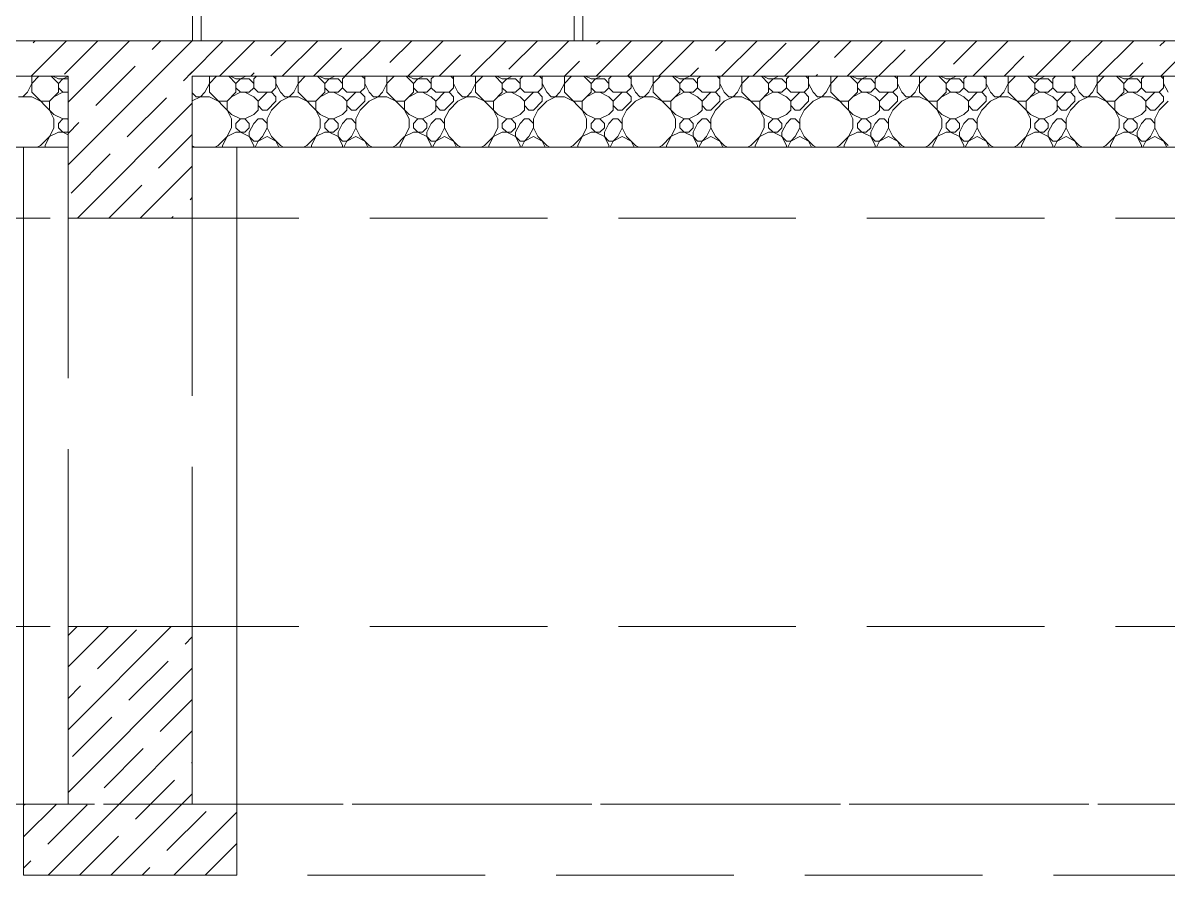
# Model space of a CAD drawing. Header units: millimetres. Extents: x 53645 to 137188, y 78097 to 135533.
# Drawn here: x 65419 to 68644, y 101230 to 103630 of the extents above; entities that cross this region are included whole.
import ezdxf

# ---------------------------------------------------------------- set-up
doc = ezdxf.new("R2010")
doc.units = ezdxf.units.MM
doc.linetypes.add('GOST2.303 4', pattern=[7, 5, -2, 0])
doc.layers.add('hatch', color=7, linetype='Continuous', lineweight=5)
doc.layers.add('Wall2', color=5, linetype='Continuous', lineweight=5)

msp = doc.modelspace()

# ---------------------------------------------------------------- linework, layer by layer
at = {"layer": 'hatch', "color": 251, "ltscale": 100}
for p, q in [((65896.7, 103679.9), (65896.7, 103579.9)), ((65921.7, 103679.9), (65921.7, 103579.9)), ((66971.7, 103679.9), (66971.7, 103579.9)), ((66996.7, 103679.9), (66996.7, 103579.9)), ((65896.7, 103579.9), (65921.7, 103579.9)), ((66971.7, 103579.9), (66996.7, 103579.9))]:
    msp.add_line(p, q, dxfattribs=at)
for points in [[(65546.5, 103579.9), (61496.5, 103579.9)], [(65442.5, 103479.9), (65542.5, 103579.9)], [(65448.2, 103574), (65454.1, 103579.9)], [(65546.5, 103407.1), (65719.3, 103579.9)], [(65546.5, 103230.3), (65896.1, 103579.9)], [(65546.5, 103495.5), (65630.9, 103579.9)], [(65896.5, 103579.9), (65546.5, 103579.9)], [(65783.2, 103555.4), (65807.7, 103579.9)], [(65888.2, 103572.1), (65896.1, 103579.9)], [(70046.5, 103579.9), (65888.2, 103579.9)], [(65888.2, 103483.7), (65982, 103577.5)], [(65972.8, 103479.9), (66072.8, 103579.9)], [(66118.1, 103536.9), (66161.2, 103579.9)], [(66149.6, 103479.9), (66249.6, 103579.9)], [(66238, 103479.9), (66317, 103559)], [(66326.4, 103479.9), (66426.4, 103579.9)], [(66453.1, 103518.3), (66514.8, 103579.9)], [(66503.2, 103479.9), (66603.2, 103579.9)], [(66680, 103479.9), (66780, 103579.9)], [(66788.1, 103499.7), (66868.3, 103579.9)], [(66856.7, 103479.9), (66956.7, 103579.9)], [(67033.5, 103479.9), (67133.5, 103579.9)], [(67034.7, 103569.6), (67045.1, 103579.9)], [(67123.1, 103481.2), (67221.9, 103579.9)], [(67210.3, 103479.9), (67310.3, 103579.9)], [(67369.7, 103551), (67398.7, 103579.9)], [(67387.1, 103479.9), (67487.1, 103579.9)], [(67475.4, 103479.9), (67568.6, 103573.1)], [(67563.8, 103479.9), (67663.8, 103579.9)], [(67704.7, 103532.4), (67752.2, 103579.9)], [(67740.6, 103479.9), (67840.6, 103579.9)], [(67917.4, 103479.9), (68017.4, 103579.9)], [(68039.7, 103513.9), (68105.8, 103579.9)], [(68094.2, 103479.9), (68194.2, 103579.9)], [(68270.9, 103479.9), (68370.9, 103579.9)], [(68374.7, 103495.3), (68459.3, 103579.9)], [(68447.7, 103479.9), (68547.7, 103579.9)], [(68621.3, 103565.1), (68636.1, 103579.9)], [(68624.5, 103479.9), (68724.5, 103579.9)], [(66591.6, 103479.9), (66652, 103540.4)], [(67829, 103479.9), (67903.6, 103554.5)], [(68182.6, 103479.9), (68238.6, 103536)], [(65536.6, 103485.6), (65546.5, 103495.5)], [(65624.9, 103397.2), (65735.4, 103507.7)], [(65871.5, 103467), (65896.5, 103491.9)], [(66945.1, 103479.9), (66987, 103521.8)], [(67298.7, 103479.9), (67322, 103503.3)], [(68536.1, 103479.9), (68573.6, 103517.4)], [(61496.5, 103479.9), (65546.5, 103479.9)], [(61496.5, 103479.9), (65546.5, 103479.9)], [(65432, 103434.6), (65444.5, 103459.6)], [(65444.5, 103434.6), (65444.5, 103479.9)], [(65444.5, 103459.6), (65464.8, 103479.9)], [(65519.5, 103459.6), (65499.2, 103479.9)], [(65519.5, 103472.1), (65503.8, 103479.9)], [(65519.5, 103472.1), (65546.5, 103472.1)], [(65519.5, 103459.6), (65532, 103472.1)], [(65519.5, 103434.6), (65519.5, 103459.6)], [(65532, 103472.1), (65546.5, 103479.4)], [(65546.5, 103479.9), (65546.5, 103279.9)], [(65896.5, 103279.9), (65896.5, 103479.9)], [(65896.5, 103479.9), (70046.5, 103479.9)], [(65896.5, 103479.9), (70046.4, 103479.9)], [(65932, 103434.6), (65944.5, 103459.6)], [(65944.5, 103434.6), (65944.5, 103479.9)], [(65944.5, 103459.6), (65964.8, 103479.9)], [(66019.5, 103459.6), (65999.2, 103479.9)], [(66019.5, 103472.1), (66003.8, 103479.9)], [(66019.5, 103472.1), (66057, 103472.1)], [(66019.5, 103459.6), (66032, 103472.1)], [(66019.5, 103434.6), (66019.5, 103459.6)], [(66032, 103472.1), (66047.6, 103479.9)], [(66069.5, 103459.6), (66057, 103472.1)], [(66061.2, 103479.9), (66070.4, 103489.1)], [(66069.5, 103472.1), (66077.3, 103479.9)], [(66069.5, 103447.1), (66069.5, 103472.1)], [(66132, 103472.1), (66124.2, 103479.9)], [(66132, 103447.1), (66132, 103479.9)], [(66144.5, 103434.6), (66132, 103459.6)], [(66182, 103434.6), (66194.5, 103459.6)], [(66194.5, 103434.6), (66194.5, 103479.9)], [(66194.5, 103459.6), (66214.8, 103479.9)], [(66269.5, 103459.6), (66249.2, 103479.9)], [(66269.5, 103472.1), (66253.8, 103479.9)], [(66269.5, 103472.1), (66307, 103472.1)], [(66269.5, 103459.6), (66282, 103472.1)], [(66269.5, 103434.6), (66269.5, 103459.6)], [(66282, 103472.1), (66297.6, 103479.9)], [(66319.5, 103459.6), (66307, 103472.1)], [(66319.5, 103472.1), (66327.3, 103479.9)], [(66319.5, 103447.1), (66319.5, 103472.1)], [(66382, 103472.1), (66374.2, 103479.9)], [(66382, 103447.1), (66382, 103479.9)], [(66394.5, 103434.6), (66382, 103459.6)], [(66432, 103434.6), (66444.5, 103459.6)], [(66444.5, 103434.6), (66444.5, 103479.9)], [(66444.5, 103459.6), (66464.8, 103479.9)], [(66519.5, 103459.6), (66499.2, 103479.9)], [(66519.5, 103472.1), (66503.8, 103479.9)], [(66519.5, 103472.1), (66557, 103472.1)], [(66519.5, 103459.6), (66532, 103472.1)], [(66519.5, 103434.6), (66519.5, 103459.6)], [(66532, 103472.1), (66547.6, 103479.9)], [(66569.5, 103459.6), (66557, 103472.1)], [(66569.5, 103472.1), (66577.3, 103479.9)], [(66569.5, 103447.1), (66569.5, 103472.1)], [(66632, 103472.1), (66624.2, 103479.9)], [(66632, 103447.1), (66632, 103479.9)], [(66644.5, 103434.6), (66632, 103459.6)], [(66682, 103434.6), (66694.5, 103459.6)], [(66694.5, 103434.6), (66694.5, 103479.9)], [(66694.5, 103459.6), (66714.8, 103479.9)], [(66769.5, 103459.6), (66749.2, 103479.9)], [(66769.5, 103472.1), (66753.8, 103479.9)], [(66769.5, 103472.1), (66807, 103472.1)], [(66769.5, 103459.6), (66782, 103472.1)], [(66769.5, 103434.6), (66769.5, 103459.6)], [(66782, 103472.1), (66797.6, 103479.9)], [(66819.5, 103459.6), (66807, 103472.1)], [(66819.5, 103472.1), (66827.3, 103479.9)], [(66819.5, 103447.1), (66819.5, 103472.1)], [(66882, 103472.1), (66874.2, 103479.9)], [(66882, 103447.1), (66882, 103479.9)], [(66894.5, 103434.6), (66882, 103459.6)], [(66932, 103434.6), (66944.5, 103459.6)], [(66944.5, 103434.6), (66944.5, 103479.9)], [(66944.5, 103459.6), (66964.8, 103479.9)], [(67019.5, 103459.6), (66999.2, 103479.9)], [(67019.5, 103472.1), (67003.8, 103479.9)], [(67019.5, 103472.1), (67057, 103472.1)], [(67019.5, 103459.6), (67032, 103472.1)], [(67019.5, 103434.6), (67019.5, 103459.6)], [(67032, 103472.1), (67047.6, 103479.9)], [(67069.5, 103459.6), (67057, 103472.1)], [(67069.5, 103472.1), (67077.3, 103479.9)], [(67069.5, 103447.1), (67069.5, 103472.1)], [(67132, 103472.1), (67124.2, 103479.9)], [(67132, 103447.1), (67132, 103479.9)], [(67144.5, 103434.6), (67132, 103459.6)], [(67182, 103434.6), (67194.5, 103459.6)], [(67194.5, 103434.6), (67194.5, 103479.9)], [(67194.5, 103459.6), (67214.8, 103479.9)], [(67269.5, 103459.6), (67249.2, 103479.9)], [(67269.5, 103472.1), (67253.8, 103479.9)], [(67269.5, 103472.1), (67307, 103472.1)], [(67269.5, 103459.6), (67282, 103472.1)], [(67269.5, 103434.6), (67269.5, 103459.6)], [(67282, 103472.1), (67297.6, 103479.9)], [(67319.5, 103459.6), (67307, 103472.1)], [(67319.5, 103472.1), (67327.3, 103479.9)], [(67319.5, 103447.1), (67319.5, 103472.1)], [(67382, 103472.1), (67374.2, 103479.9)], [(67382, 103447.1), (67382, 103479.9)], [(67394.5, 103434.6), (67382, 103459.6)], [(67432, 103434.6), (67444.5, 103459.6)], [(67444.5, 103434.6), (67444.5, 103479.9)], [(67444.5, 103459.6), (67464.8, 103479.9)], [(67519.5, 103459.6), (67499.2, 103479.9)], [(67519.5, 103472.1), (67503.8, 103479.9)], [(67519.5, 103472.1), (67557, 103472.1)], [(67519.5, 103459.6), (67532, 103472.1)], [(67519.5, 103434.6), (67519.5, 103459.6)], [(67532, 103472.1), (67547.6, 103479.9)], [(67569.5, 103459.6), (67557, 103472.1)], [(67569.5, 103472.1), (67577.3, 103479.9)], [(67569.5, 103447.1), (67569.5, 103472.1)], [(67632, 103472.1), (67624.2, 103479.9)], [(67632, 103447.1), (67632, 103479.9)], [(67644.5, 103434.6), (67632, 103459.6)], [(67652.2, 103479.9), (67657, 103484.7)], [(67682, 103434.6), (67694.5, 103459.6)], [(67694.5, 103434.6), (67694.5, 103479.9)], [(67694.5, 103459.6), (67714.8, 103479.9)], [(67769.5, 103459.6), (67749.2, 103479.9)], [(67769.5, 103472.1), (67753.8, 103479.9)], [(67769.5, 103472.1), (67807, 103472.1)], [(67769.5, 103459.6), (67782, 103472.1)], [(67769.5, 103434.6), (67769.5, 103459.6)], [(67782, 103472.1), (67797.6, 103479.9)], [(67819.5, 103459.6), (67807, 103472.1)], [(67819.5, 103472.1), (67827.3, 103479.9)], [(67819.5, 103447.1), (67819.5, 103472.1)], [(67882, 103472.1), (67874.2, 103479.9)], [(67882, 103447.1), (67882, 103479.9)], [(67894.5, 103434.6), (67882, 103459.6)], [(67932, 103434.6), (67944.5, 103459.6)], [(67944.5, 103434.6), (67944.5, 103479.9)], [(67944.5, 103459.6), (67964.8, 103479.9)], [(68019.5, 103459.6), (67999.2, 103479.9)], [(68019.5, 103472.1), (68003.8, 103479.9)], [(68019.5, 103472.1), (68057, 103472.1)], [(68019.5, 103459.6), (68032, 103472.1)], [(68019.5, 103434.6), (68019.5, 103459.6)], [(68032, 103472.1), (68047.6, 103479.9)], [(68069.5, 103459.6), (68057, 103472.1)], [(68069.5, 103472.1), (68077.3, 103479.9)], [(68069.5, 103447.1), (68069.5, 103472.1)], [(68132, 103472.1), (68124.2, 103479.9)], [(68132, 103447.1), (68132, 103479.9)], [(68144.5, 103434.6), (68132, 103459.6)], [(68182, 103434.6), (68194.5, 103459.6)], [(68194.5, 103434.6), (68194.5, 103479.9)], [(68194.5, 103459.6), (68214.8, 103479.9)], [(68269.5, 103459.6), (68249.2, 103479.9)], [(68269.5, 103472.1), (68253.8, 103479.9)], [(68269.5, 103472.1), (68307, 103472.1)], [(68269.5, 103459.6), (68282, 103472.1)], [(68269.5, 103434.6), (68269.5, 103459.6)], [(68282, 103472.1), (68297.6, 103479.9)], [(68319.5, 103459.6), (68307, 103472.1)], [(68319.5, 103472.1), (68327.3, 103479.9)], [(68319.5, 103447.1), (68319.5, 103472.1)], [(68382, 103472.1), (68374.2, 103479.9)], [(68382, 103447.1), (68382, 103479.9)], [(68394.5, 103434.6), (68382, 103459.6)], [(68432, 103434.6), (68444.5, 103459.6)], [(68444.5, 103434.6), (68444.5, 103479.9)], [(68444.5, 103459.6), (68464.8, 103479.9)], [(68519.5, 103459.6), (68499.2, 103479.9)], [(68519.5, 103472.1), (68503.8, 103479.9)], [(68519.5, 103472.1), (68557, 103472.1)], [(68519.5, 103459.6), (68532, 103472.1)], [(68519.5, 103434.6), (68519.5, 103459.6)], [(68532, 103472.1), (68547.6, 103479.9)], [(68569.5, 103459.6), (68557, 103472.1)], [(68569.5, 103472.1), (68577.3, 103479.9)], [(68569.5, 103447.1), (68569.5, 103472.1)], [(68632, 103472.1), (68624.2, 103479.9)], [(68632, 103447.1), (68632, 103479.9)], [(68644.5, 103434.6), (68632, 103459.6)], [(65419.5, 103422.1), (65432, 103434.6)], [(65507, 103372.1), (65444.5, 103434.6)], [(65494.5, 103409.6), (65519.5, 103434.6)], [(65507, 103422.1), (65532, 103434.6)], [(65532, 103434.6), (65519.5, 103447.1)], [(65532, 103434.6), (65546.5, 103434.6)], [(65546.5, 103433.6), (65544.5, 103434.6)], [(65907, 103422.1), (65896.5, 103432.7)], [(65919.5, 103422.1), (65932, 103434.6)], [(66007, 103372.1), (65944.5, 103434.6)], [(65994.5, 103409.6), (66019.5, 103434.6)], [(66007, 103422.1), (66032, 103434.6)], [(66032, 103434.6), (66019.5, 103447.1)], [(66032, 103434.6), (66057, 103434.6)], [(66069.5, 103422.1), (66044.5, 103434.6)], [(66057, 103434.6), (66069.5, 103447.1)], [(66082, 103434.6), (66069.5, 103447.1)], [(66082, 103434.6), (66119.5, 103434.6)], [(66082, 103409.6), (66107, 103434.6)], [(66119.5, 103434.6), (66132, 103447.1)], [(66132, 103422.1), (66119.5, 103434.6)], [(66157, 103422.1), (66144.5, 103434.6)], [(66169.5, 103422.1), (66182, 103434.6)], [(66257, 103372.1), (66194.5, 103434.6)], [(66244.5, 103409.6), (66269.5, 103434.6)], [(66257, 103422.1), (66282, 103434.6)], [(66282, 103434.6), (66269.5, 103447.1)], [(66282, 103434.6), (66307, 103434.6)], [(66319.5, 103422.1), (66294.5, 103434.6)], [(66307, 103434.6), (66319.5, 103447.1)], [(66332, 103434.6), (66319.5, 103447.1)], [(66332, 103434.6), (66369.5, 103434.6)], [(66332, 103409.6), (66357, 103434.6)], [(66369.5, 103434.6), (66382, 103447.1)], [(66382, 103422.1), (66369.5, 103434.6)], [(66407, 103422.1), (66394.5, 103434.6)], [(66419.5, 103422.1), (66432, 103434.6)], [(66507, 103372.1), (66444.5, 103434.6)], [(66494.5, 103409.6), (66519.5, 103434.6)], [(66507, 103422.1), (66532, 103434.6)], [(66532, 103434.6), (66519.5, 103447.1)], [(66532, 103434.6), (66557, 103434.6)], [(66569.5, 103422.1), (66544.5, 103434.6)], [(66557, 103434.6), (66569.5, 103447.1)], [(66582, 103434.6), (66569.5, 103447.1)], [(66582, 103434.6), (66619.5, 103434.6)], [(66582, 103409.6), (66607, 103434.6)], [(66619.5, 103434.6), (66632, 103447.1)], [(66632, 103422.1), (66619.5, 103434.6)], [(66657, 103422.1), (66644.5, 103434.6)], [(66669.5, 103422.1), (66682, 103434.6)], [(66757, 103372.1), (66694.5, 103434.6)], [(66744.5, 103409.6), (66769.5, 103434.6)], [(66757, 103422.1), (66782, 103434.6)], [(66782, 103434.6), (66769.5, 103447.1)], [(66782, 103434.6), (66807, 103434.6)], [(66819.5, 103422.1), (66794.5, 103434.6)], [(66807, 103434.6), (66819.5, 103447.1)], [(66832, 103434.6), (66819.5, 103447.1)], [(66832, 103434.6), (66869.5, 103434.6)], [(66832, 103409.6), (66857, 103434.6)], [(66869.5, 103434.6), (66882, 103447.1)], [(66882, 103422.1), (66869.5, 103434.6)], [(66907, 103422.1), (66894.5, 103434.6)], [(66919.5, 103422.1), (66932, 103434.6)], [(67007, 103372.1), (66944.5, 103434.6)], [(66994.5, 103409.6), (67019.5, 103434.6)], [(67007, 103422.1), (67032, 103434.6)], [(67032, 103434.6), (67019.5, 103447.1)], [(67032, 103434.6), (67057, 103434.6)], [(67069.5, 103422.1), (67044.5, 103434.6)], [(67057, 103434.6), (67069.5, 103447.1)], [(67082, 103434.6), (67069.5, 103447.1)], [(67082, 103434.6), (67119.5, 103434.6)], [(67082, 103409.6), (67107, 103434.6)], [(67119.5, 103434.6), (67132, 103447.1)], [(67132, 103422.1), (67119.5, 103434.6)], [(67157, 103422.1), (67144.5, 103434.6)], [(67169.5, 103422.1), (67182, 103434.6)], [(67257, 103372.1), (67194.5, 103434.6)], [(67244.5, 103409.6), (67269.5, 103434.6)], [(67257, 103422.1), (67282, 103434.6)], [(67282, 103434.6), (67269.5, 103447.1)], [(67282, 103434.6), (67307, 103434.6)], [(67319.5, 103422.1), (67294.5, 103434.6)], [(67307, 103434.6), (67319.5, 103447.1)], [(67332, 103434.6), (67319.5, 103447.1)], [(67332, 103434.6), (67369.5, 103434.6)], [(67332, 103409.6), (67357, 103434.6)], [(67369.5, 103434.6), (67382, 103447.1)], [(67382, 103422.1), (67369.5, 103434.6)], [(67407, 103422.1), (67394.5, 103434.6)], [(67419.5, 103422.1), (67432, 103434.6)], [(67507, 103372.1), (67444.5, 103434.6)], [(67494.5, 103409.6), (67519.5, 103434.6)], [(67507, 103422.1), (67532, 103434.6)], [(67532, 103434.6), (67519.5, 103447.1)], [(67532, 103434.6), (67557, 103434.6)], [(67569.5, 103422.1), (67544.5, 103434.6)], [(67557, 103434.6), (67569.5, 103447.1)], [(67582, 103434.6), (67569.5, 103447.1)], [(67582, 103434.6), (67619.5, 103434.6)], [(67582, 103409.6), (67607, 103434.6)], [(67619.5, 103434.6), (67632, 103447.1)], [(67632, 103422.1), (67619.5, 103434.6)], [(67657, 103422.1), (67644.5, 103434.6)], [(67669.5, 103422.1), (67682, 103434.6)], [(67757, 103372.1), (67694.5, 103434.6)], [(67744.5, 103409.6), (67769.5, 103434.6)], [(67757, 103422.1), (67782, 103434.6)], [(67782, 103434.6), (67769.5, 103447.1)], [(67782, 103434.6), (67807, 103434.6)], [(67819.5, 103422.1), (67794.5, 103434.6)], [(67807, 103434.6), (67819.5, 103447.1)], [(67832, 103434.6), (67819.5, 103447.1)], [(67832, 103434.6), (67869.5, 103434.6)], [(67832, 103409.6), (67857, 103434.6)], [(67869.5, 103434.6), (67882, 103447.1)], [(67882, 103422.1), (67869.5, 103434.6)], [(67907, 103422.1), (67894.5, 103434.6)], [(67919.5, 103422.1), (67932, 103434.6)], [(68007, 103372.1), (67944.5, 103434.6)], [(67994.5, 103409.6), (68019.5, 103434.6)], [(68007, 103422.1), (68032, 103434.6)], [(68032, 103434.6), (68019.5, 103447.1)], [(68032, 103434.6), (68057, 103434.6)], [(68069.5, 103422.1), (68044.5, 103434.6)], [(68057, 103434.6), (68069.5, 103447.1)], [(68082, 103434.6), (68069.5, 103447.1)], [(68082, 103434.6), (68119.5, 103434.6)], [(68082, 103409.6), (68107, 103434.6)], [(68119.5, 103434.6), (68132, 103447.1)], [(68132, 103422.1), (68119.5, 103434.6)], [(68157, 103422.1), (68144.5, 103434.6)], [(68169.5, 103422.1), (68182, 103434.6)], [(68257, 103372.1), (68194.5, 103434.6)], [(68244.5, 103409.6), (68269.5, 103434.6)], [(68257, 103422.1), (68282, 103434.6)], [(68282, 103434.6), (68269.5, 103447.1)], [(68282, 103434.6), (68307, 103434.6)], [(68319.5, 103422.1), (68294.5, 103434.6)], [(68307, 103434.6), (68319.5, 103447.1)], [(68332, 103434.6), (68319.5, 103447.1)], [(68332, 103434.6), (68369.5, 103434.6)], [(68332, 103409.6), (68357, 103434.6)], [(68369.5, 103434.6), (68382, 103447.1)], [(68382, 103422.1), (68369.5, 103434.6)], [(68407, 103422.1), (68394.5, 103434.6)], [(68419.5, 103422.1), (68432, 103434.6)], [(68507, 103372.1), (68444.5, 103434.6)], [(68494.5, 103409.6), (68519.5, 103434.6)], [(68507, 103422.1), (68532, 103434.6)], [(68532, 103434.6), (68519.5, 103447.1)], [(68532, 103434.6), (68557, 103434.6)], [(68569.5, 103422.1), (68544.5, 103434.6)], [(68557, 103434.6), (68569.5, 103447.1)], [(68582, 103434.6), (68569.5, 103447.1)], [(68582, 103434.6), (68619.5, 103434.6)], [(68582, 103409.6), (68607, 103434.6)], [(68619.5, 103434.6), (68632, 103447.1)], [(68632, 103422.1), (68619.5, 103434.6)], [(65407, 103422.1), (65444.5, 103422.1)], [(65469.5, 103409.6), (65444.5, 103422.1)], [(65469.5, 103409.6), (65494.5, 103409.6)], [(65494.5, 103384.6), (65494.5, 103409.6)], [(65572.8, 103079.9), (65896.5, 103403.6)], [(65713.3, 103308.8), (65823.8, 103419.3)], [(65896.5, 103410.6), (65919.5, 103422.1)], [(65907, 103422.1), (65944.5, 103422.1)], [(65969.5, 103409.6), (65944.5, 103422.1)], [(65969.5, 103409.6), (65994.5, 103409.6)], [(65994.5, 103384.6), (65994.5, 103409.6)], [(66082, 103409.6), (66069.5, 103422.1)], [(66082, 103384.6), (66082, 103409.6)], [(66094.5, 103384.6), (66082, 103397.1)], [(66107, 103384.6), (66132, 103409.6)], [(66119.5, 103384.6), (66144.5, 103409.6)], [(66132, 103409.6), (66132, 103422.1)], [(66144.5, 103409.6), (66169.5, 103422.1)], [(66157, 103422.1), (66194.5, 103422.1)], [(66219.5, 103409.6), (66194.5, 103422.1)], [(66219.5, 103409.6), (66244.5, 103409.6)], [(66244.5, 103384.6), (66244.5, 103409.6)], [(66332, 103409.6), (66319.5, 103422.1)], [(66332, 103384.6), (66332, 103409.6)], [(66344.5, 103384.6), (66332, 103397.1)], [(66357, 103384.6), (66382, 103409.6)], [(66369.5, 103384.6), (66394.5, 103409.6)], [(66382, 103409.6), (66382, 103422.1)], [(66394.5, 103409.6), (66419.5, 103422.1)], [(66407, 103422.1), (66444.5, 103422.1)], [(66469.5, 103409.6), (66444.5, 103422.1)], [(66469.5, 103409.6), (66494.5, 103409.6)], [(66494.5, 103384.6), (66494.5, 103409.6)], [(66582, 103409.6), (66569.5, 103422.1)], [(66582, 103384.6), (66582, 103409.6)], [(66594.5, 103384.6), (66582, 103397.1)], [(66607, 103384.6), (66632, 103409.6)], [(66619.5, 103384.6), (66644.5, 103409.6)], [(66632, 103409.6), (66632, 103422.1)], [(66644.5, 103409.6), (66669.5, 103422.1)], [(66657, 103422.1), (66694.5, 103422.1)], [(66719.5, 103409.6), (66694.5, 103422.1)], [(66719.5, 103409.6), (66744.5, 103409.6)], [(66744.5, 103384.6), (66744.5, 103409.6)], [(66832, 103409.6), (66819.5, 103422.1)], [(66832, 103384.6), (66832, 103409.6)], [(66844.5, 103384.6), (66832, 103397.1)], [(66857, 103384.6), (66882, 103409.6)], [(66869.5, 103384.6), (66894.5, 103409.6)], [(66882, 103409.6), (66882, 103422.1)], [(66894.5, 103409.6), (66919.5, 103422.1)], [(66907, 103422.1), (66944.5, 103422.1)], [(66969.5, 103409.6), (66944.5, 103422.1)], [(66969.5, 103409.6), (66994.5, 103409.6)], [(66994.5, 103384.6), (66994.5, 103409.6)], [(67082, 103409.6), (67069.5, 103422.1)], [(67082, 103384.6), (67082, 103409.6)], [(67094.5, 103384.6), (67082, 103397.1)], [(67107, 103384.6), (67132, 103409.6)], [(67119.5, 103384.6), (67144.5, 103409.6)], [(67132, 103409.6), (67132, 103422.1)], [(67144.5, 103409.6), (67169.5, 103422.1)], [(67157, 103422.1), (67194.5, 103422.1)], [(67219.5, 103409.6), (67194.5, 103422.1)], [(67219.5, 103409.6), (67244.5, 103409.6)], [(67244.5, 103384.6), (67244.5, 103409.6)], [(67332, 103409.6), (67319.5, 103422.1)], [(67332, 103384.6), (67332, 103409.6)], [(67344.5, 103384.6), (67332, 103397.1)], [(67357, 103384.6), (67382, 103409.6)], [(67369.5, 103384.6), (67394.5, 103409.6)], [(67382, 103409.6), (67382, 103422.1)], [(67394.5, 103409.6), (67419.5, 103422.1)], [(67407, 103422.1), (67444.5, 103422.1)], [(67469.5, 103409.6), (67444.5, 103422.1)], [(67469.5, 103409.6), (67494.5, 103409.6)], [(67494.5, 103384.6), (67494.5, 103409.6)], [(67582, 103409.6), (67569.5, 103422.1)], [(67582, 103384.6), (67582, 103409.6)], [(67594.5, 103384.6), (67582, 103397.1)], [(67607, 103384.6), (67632, 103409.6)], [(67619.5, 103384.6), (67644.5, 103409.6)], [(67632, 103409.6), (67632, 103422.1)], [(67644.5, 103409.6), (67669.5, 103422.1)], [(67657, 103422.1), (67694.5, 103422.1)], [(67719.5, 103409.6), (67694.5, 103422.1)], [(67719.5, 103409.6), (67744.5, 103409.6)], [(67744.5, 103384.6), (67744.5, 103409.6)], [(67832, 103409.6), (67819.5, 103422.1)], [(67832, 103384.6), (67832, 103409.6)], [(67844.5, 103384.6), (67832, 103397.1)], [(67857, 103384.6), (67882, 103409.6)], [(67869.5, 103384.6), (67894.5, 103409.6)], [(67882, 103409.6), (67882, 103422.1)], [(67894.5, 103409.6), (67919.5, 103422.1)], [(67907, 103422.1), (67944.5, 103422.1)], [(67969.5, 103409.6), (67944.5, 103422.1)], [(67969.5, 103409.6), (67994.5, 103409.6)], [(67994.5, 103384.6), (67994.5, 103409.6)], [(68082, 103409.6), (68069.5, 103422.1)], [(68082, 103384.6), (68082, 103409.6)], [(68094.5, 103384.6), (68082, 103397.1)], [(68107, 103384.6), (68132, 103409.6)], [(68119.5, 103384.6), (68144.5, 103409.6)], [(68132, 103409.6), (68132, 103422.1)], [(68144.5, 103409.6), (68169.5, 103422.1)], [(68157, 103422.1), (68194.5, 103422.1)], [(68219.5, 103409.6), (68194.5, 103422.1)], [(68219.5, 103409.6), (68244.5, 103409.6)], [(68244.5, 103384.6), (68244.5, 103409.6)], [(68332, 103409.6), (68319.5, 103422.1)], [(68332, 103384.6), (68332, 103409.6)], [(68344.5, 103384.6), (68332, 103397.1)], [(68357, 103384.6), (68382, 103409.6)], [(68369.5, 103384.6), (68394.5, 103409.6)], [(68382, 103409.6), (68382, 103422.1)], [(68394.5, 103409.6), (68419.5, 103422.1)], [(68407, 103422.1), (68444.5, 103422.1)], [(68469.5, 103409.6), (68444.5, 103422.1)], [(68469.5, 103409.6), (68494.5, 103409.6)], [(68494.5, 103384.6), (68494.5, 103409.6)], [(68582, 103409.6), (68569.5, 103422.1)], [(68582, 103384.6), (68582, 103409.6)], [(68594.5, 103384.6), (68582, 103397.1)], [(68607, 103384.6), (68632, 103409.6)], [(68619.5, 103384.6), (68644.5, 103409.6)], [(68632, 103409.6), (68632, 103422.1)], [(65507, 103359.6), (65494.5, 103384.6)], [(65532, 103359.6), (65507, 103372.1)], [(66007, 103359.6), (65994.5, 103384.6)], [(66032, 103359.6), (66007, 103372.1)], [(66044.5, 103359.6), (66069.5, 103372.1)], [(66069.5, 103372.1), (66082, 103384.6)], [(66094.5, 103384.6), (66107, 103384.6)], [(66119.5, 103384.6), (66107, 103359.6)], [(66257, 103359.6), (66244.5, 103384.6)], [(66282, 103359.6), (66257, 103372.1)], [(66294.5, 103359.6), (66319.5, 103372.1)], [(66319.5, 103372.1), (66332, 103384.6)], [(66344.5, 103384.6), (66357, 103384.6)], [(66369.5, 103384.6), (66357, 103359.6)], [(66507, 103359.6), (66494.5, 103384.6)], [(66532, 103359.6), (66507, 103372.1)], [(66544.5, 103359.6), (66569.5, 103372.1)], [(66569.5, 103372.1), (66582, 103384.6)], [(66594.5, 103384.6), (66607, 103384.6)], [(66619.5, 103384.6), (66607, 103359.6)], [(66757, 103359.6), (66744.5, 103384.6)], [(66782, 103359.6), (66757, 103372.1)], [(66794.5, 103359.6), (66819.5, 103372.1)], [(66819.5, 103372.1), (66832, 103384.6)], [(66844.5, 103384.6), (66857, 103384.6)], [(66869.5, 103384.6), (66857, 103359.6)], [(67007, 103359.6), (66994.5, 103384.6)], [(67032, 103359.6), (67007, 103372.1)], [(67044.5, 103359.6), (67069.5, 103372.1)], [(67069.5, 103372.1), (67082, 103384.6)], [(67094.5, 103384.6), (67107, 103384.6)], [(67119.5, 103384.6), (67107, 103359.6)], [(67257, 103359.6), (67244.5, 103384.6)], [(67282, 103359.6), (67257, 103372.1)], [(67294.5, 103359.6), (67319.5, 103372.1)], [(67319.5, 103372.1), (67332, 103384.6)], [(67344.5, 103384.6), (67357, 103384.6)], [(67369.5, 103384.6), (67357, 103359.6)], [(67507, 103359.6), (67494.5, 103384.6)], [(67532, 103359.6), (67507, 103372.1)], [(67544.5, 103359.6), (67569.5, 103372.1)], [(67569.5, 103372.1), (67582, 103384.6)], [(67594.5, 103384.6), (67607, 103384.6)], [(67619.5, 103384.6), (67607, 103359.6)], [(67757, 103359.6), (67744.5, 103384.6)], [(67782, 103359.6), (67757, 103372.1)], [(67794.5, 103359.6), (67819.5, 103372.1)], [(67819.5, 103372.1), (67832, 103384.6)], [(67844.5, 103384.6), (67857, 103384.6)], [(67869.5, 103384.6), (67857, 103359.6)], [(68007, 103359.6), (67994.5, 103384.6)], [(68032, 103359.6), (68007, 103372.1)], [(68044.5, 103359.6), (68069.5, 103372.1)], [(68069.5, 103372.1), (68082, 103384.6)], [(68094.5, 103384.6), (68107, 103384.6)], [(68119.5, 103384.6), (68107, 103359.6)], [(68257, 103359.6), (68244.5, 103384.6)], [(68282, 103359.6), (68257, 103372.1)], [(68294.5, 103359.6), (68319.5, 103372.1)], [(68319.5, 103372.1), (68332, 103384.6)], [(68344.5, 103384.6), (68357, 103384.6)], [(68369.5, 103384.6), (68357, 103359.6)], [(68507, 103359.6), (68494.5, 103384.6)], [(68532, 103359.6), (68507, 103372.1)], [(68544.5, 103359.6), (68569.5, 103372.1)], [(68569.5, 103372.1), (68582, 103384.6)], [(68594.5, 103384.6), (68607, 103384.6)], [(68619.5, 103384.6), (68607, 103359.6)], [(65482, 103284.6), (65507, 103334.6)], [(65507, 103334.6), (65507, 103359.6)], [(65519.5, 103347.1), (65532, 103359.6)], [(65519.5, 103334.6), (65519.5, 103347.1)], [(65532, 103322.1), (65519.5, 103334.6)], [(65532, 103359.6), (65544.5, 103359.6)], [(65544.5, 103359.6), (65546.5, 103360.6)], [(65546.5, 103357.7), (65544.5, 103359.6)], [(65546.5, 103318.7), (65577.2, 103349.5)], [(65982, 103284.6), (66007, 103334.6)], [(66007, 103334.6), (66007, 103359.6)], [(66019.5, 103347.1), (66032, 103359.6)], [(66019.5, 103334.6), (66019.5, 103347.1)], [(66032, 103322.1), (66019.5, 103334.6)], [(66032, 103359.6), (66044.5, 103359.6)], [(66057, 103347.1), (66044.5, 103359.6)], [(66044.5, 103322.1), (66057, 103334.6)], [(66057, 103334.6), (66057, 103347.1)], [(66057, 103322.1), (66069.5, 103347.1)], [(66069.5, 103347.1), (66082, 103359.6)], [(66082, 103359.6), (66094.5, 103359.6)], [(66107, 103347.1), (66094.5, 103359.6)], [(66094.5, 103309.6), (66107, 103334.6)], [(66107, 103334.6), (66107, 103359.6)], [(66119.5, 103309.6), (66107, 103334.6)], [(66232, 103284.6), (66257, 103334.6)], [(66257, 103334.6), (66257, 103359.6)], [(66269.5, 103347.1), (66282, 103359.6)], [(66269.5, 103334.6), (66269.5, 103347.1)], [(66282, 103322.1), (66269.5, 103334.6)], [(66282, 103359.6), (66294.5, 103359.6)], [(66307, 103347.1), (66294.5, 103359.6)], [(66294.5, 103322.1), (66307, 103334.6)], [(66307, 103334.6), (66307, 103347.1)], [(66307, 103322.1), (66319.5, 103347.1)], [(66319.5, 103347.1), (66332, 103359.6)], [(66332, 103359.6), (66344.5, 103359.6)], [(66357, 103347.1), (66344.5, 103359.6)], [(66344.5, 103309.6), (66357, 103334.6)], [(66357, 103334.6), (66357, 103359.6)], [(66369.5, 103309.6), (66357, 103334.6)], [(66482, 103284.6), (66507, 103334.6)], [(66507, 103334.6), (66507, 103359.6)], [(66519.5, 103347.1), (66532, 103359.6)], [(66519.5, 103334.6), (66519.5, 103347.1)], [(66532, 103322.1), (66519.5, 103334.6)], [(66532, 103359.6), (66544.5, 103359.6)], [(66557, 103347.1), (66544.5, 103359.6)], [(66544.5, 103322.1), (66557, 103334.6)], [(66557, 103334.6), (66557, 103347.1)], [(66557, 103322.1), (66569.5, 103347.1)], [(66569.5, 103347.1), (66582, 103359.6)], [(66582, 103359.6), (66594.5, 103359.6)], [(66607, 103347.1), (66594.5, 103359.6)], [(66594.5, 103309.6), (66607, 103334.6)], [(66607, 103334.6), (66607, 103359.6)], [(66619.5, 103309.6), (66607, 103334.6)], [(66732, 103284.6), (66757, 103334.6)], [(66757, 103334.6), (66757, 103359.6)], [(66769.5, 103347.1), (66782, 103359.6)], [(66769.5, 103334.6), (66769.5, 103347.1)], [(66782, 103322.1), (66769.5, 103334.6)], [(66782, 103359.6), (66794.5, 103359.6)], [(66807, 103347.1), (66794.5, 103359.6)], [(66794.5, 103322.1), (66807, 103334.6)], [(66807, 103334.6), (66807, 103347.1)], [(66807, 103322.1), (66819.5, 103347.1)], [(66819.5, 103347.1), (66832, 103359.6)], [(66832, 103359.6), (66844.5, 103359.6)], [(66857, 103347.1), (66844.5, 103359.6)], [(66844.5, 103309.6), (66857, 103334.6)], [(66857, 103334.6), (66857, 103359.6)], [(66869.5, 103309.6), (66857, 103334.6)], [(66982, 103284.6), (67007, 103334.6)], [(67007, 103334.6), (67007, 103359.6)], [(67019.5, 103347.1), (67032, 103359.6)], [(67019.5, 103334.6), (67019.5, 103347.1)], [(67032, 103322.1), (67019.5, 103334.6)], [(67032, 103359.6), (67044.5, 103359.6)], [(67057, 103347.1), (67044.5, 103359.6)], [(67044.5, 103322.1), (67057, 103334.6)], [(67057, 103334.6), (67057, 103347.1)], [(67057, 103322.1), (67069.5, 103347.1)], [(67069.5, 103347.1), (67082, 103359.6)], [(67082, 103359.6), (67094.5, 103359.6)], [(67107, 103347.1), (67094.5, 103359.6)], [(67094.5, 103309.6), (67107, 103334.6)], [(67107, 103334.6), (67107, 103359.6)], [(67119.5, 103309.6), (67107, 103334.6)], [(67232, 103284.6), (67257, 103334.6)], [(67257, 103334.6), (67257, 103359.6)], [(67269.5, 103347.1), (67282, 103359.6)], [(67269.5, 103334.6), (67269.5, 103347.1)], [(67282, 103322.1), (67269.5, 103334.6)], [(67282, 103359.6), (67294.5, 103359.6)], [(67307, 103347.1), (67294.5, 103359.6)], [(67294.5, 103322.1), (67307, 103334.6)], [(67307, 103334.6), (67307, 103347.1)], [(67307, 103322.1), (67319.5, 103347.1)], [(67319.5, 103347.1), (67332, 103359.6)], [(67332, 103359.6), (67344.5, 103359.6)], [(67357, 103347.1), (67344.5, 103359.6)], [(67344.5, 103309.6), (67357, 103334.6)], [(67357, 103334.6), (67357, 103359.6)], [(67369.5, 103309.6), (67357, 103334.6)], [(67482, 103284.6), (67507, 103334.6)], [(67507, 103334.6), (67507, 103359.6)], [(67519.5, 103347.1), (67532, 103359.6)], [(67519.5, 103334.6), (67519.5, 103347.1)], [(67532, 103322.1), (67519.5, 103334.6)], [(67532, 103359.6), (67544.5, 103359.6)], [(67557, 103347.1), (67544.5, 103359.6)], [(67544.5, 103322.1), (67557, 103334.6)], [(67557, 103334.6), (67557, 103347.1)], [(67557, 103322.1), (67569.5, 103347.1)], [(67569.5, 103347.1), (67582, 103359.6)], [(67582, 103359.6), (67594.5, 103359.6)], [(67607, 103347.1), (67594.5, 103359.6)], [(67594.5, 103309.6), (67607, 103334.6)], [(67607, 103334.6), (67607, 103359.6)], [(67619.5, 103309.6), (67607, 103334.6)], [(67732, 103284.6), (67757, 103334.6)], [(67757, 103334.6), (67757, 103359.6)], [(67769.5, 103347.1), (67782, 103359.6)], [(67769.5, 103334.6), (67769.5, 103347.1)], [(67782, 103322.1), (67769.5, 103334.6)], [(67782, 103359.6), (67794.5, 103359.6)], [(67807, 103347.1), (67794.5, 103359.6)], [(67794.5, 103322.1), (67807, 103334.6)], [(67807, 103334.6), (67807, 103347.1)], [(67807, 103322.1), (67819.5, 103347.1)], [(67819.5, 103347.1), (67832, 103359.6)], [(67832, 103359.6), (67844.5, 103359.6)], [(67857, 103347.1), (67844.5, 103359.6)], [(67844.5, 103309.6), (67857, 103334.6)], [(67857, 103334.6), (67857, 103359.6)], [(67869.5, 103309.6), (67857, 103334.6)], [(67982, 103284.6), (68007, 103334.6)], [(68007, 103334.6), (68007, 103359.6)], [(68019.5, 103347.1), (68032, 103359.6)], [(68019.5, 103334.6), (68019.5, 103347.1)], [(68032, 103322.1), (68019.5, 103334.6)], [(68032, 103359.6), (68044.5, 103359.6)], [(68057, 103347.1), (68044.5, 103359.6)], [(68044.5, 103322.1), (68057, 103334.6)], [(68057, 103334.6), (68057, 103347.1)], [(68057, 103322.1), (68069.5, 103347.1)], [(68069.5, 103347.1), (68082, 103359.6)], [(68082, 103359.6), (68094.5, 103359.6)], [(68107, 103347.1), (68094.5, 103359.6)], [(68094.5, 103309.6), (68107, 103334.6)], [(68107, 103334.6), (68107, 103359.6)], [(68119.5, 103309.6), (68107, 103334.6)], [(68232, 103284.6), (68257, 103334.6)], [(68257, 103334.6), (68257, 103359.6)], [(68269.5, 103347.1), (68282, 103359.6)], [(68269.5, 103334.6), (68269.5, 103347.1)], [(68282, 103322.1), (68269.5, 103334.6)], [(68282, 103359.6), (68294.5, 103359.6)], [(68307, 103347.1), (68294.5, 103359.6)], [(68294.5, 103322.1), (68307, 103334.6)], [(68307, 103334.6), (68307, 103347.1)], [(68307, 103322.1), (68319.5, 103347.1)], [(68319.5, 103347.1), (68332, 103359.6)], [(68332, 103359.6), (68344.5, 103359.6)], [(68357, 103347.1), (68344.5, 103359.6)], [(68344.5, 103309.6), (68357, 103334.6)], [(68357, 103334.6), (68357, 103359.6)], [(68369.5, 103309.6), (68357, 103334.6)], [(68482, 103284.6), (68507, 103334.6)], [(68507, 103334.6), (68507, 103359.6)], [(68519.5, 103347.1), (68532, 103359.6)], [(68519.5, 103334.6), (68519.5, 103347.1)], [(68532, 103322.1), (68519.5, 103334.6)], [(68532, 103359.6), (68544.5, 103359.6)], [(68557, 103347.1), (68544.5, 103359.6)], [(68544.5, 103322.1), (68557, 103334.6)], [(68557, 103334.6), (68557, 103347.1)], [(68557, 103322.1), (68569.5, 103347.1)], [(68569.5, 103347.1), (68582, 103359.6)], [(68582, 103359.6), (68594.5, 103359.6)], [(68607, 103347.1), (68594.5, 103359.6)], [(68594.5, 103309.6), (68607, 103334.6)], [(68607, 103334.6), (68607, 103359.6)], [(68619.5, 103309.6), (68607, 103334.6)], [(65469.5, 103284.6), (65494.5, 103309.6)], [(65494.5, 103309.6), (65519.5, 103322.1)], [(65519.5, 103322.1), (65544.5, 103322.1)], [(65546.5, 103314.9), (65532, 103322.1)], [(65544.5, 103322.1), (65546.5, 103324.1)], [(65801.7, 103220.4), (65896.5, 103315.2)], [(65969.5, 103284.6), (65994.5, 103309.6)], [(65994.5, 103309.6), (66019.5, 103322.1)], [(66019.5, 103322.1), (66044.5, 103322.1)], [(66057, 103309.6), (66032, 103322.1)], [(66057, 103309.6), (66057, 103322.1)], [(66069.5, 103297.1), (66057, 103309.6)], [(66069.5, 103284.6), (66057, 103309.6)], [(66069.5, 103297.1), (66082, 103297.1)], [(66073.4, 103279.9), (66082, 103297.1)], [(66082, 103297.1), (66094.5, 103309.6)], [(66082, 103297.1), (66107, 103309.6)], [(66132, 103297.1), (66107, 103309.6)], [(66132, 103297.1), (66107, 103309.6)], [(66144.5, 103284.6), (66119.5, 103309.6)], [(66140.6, 103279.9), (66132, 103297.1)], [(66219.5, 103284.6), (66244.5, 103309.6)], [(66244.5, 103309.6), (66269.5, 103322.1)], [(66269.5, 103322.1), (66294.5, 103322.1)], [(66307, 103309.6), (66282, 103322.1)], [(66307, 103309.6), (66307, 103322.1)], [(66319.5, 103297.1), (66307, 103309.6)], [(66319.5, 103284.6), (66307, 103309.6)], [(66319.5, 103297.1), (66332, 103297.1)], [(66323.4, 103279.9), (66332, 103297.1)], [(66332, 103297.1), (66344.5, 103309.6)], [(66332, 103297.1), (66357, 103309.6)], [(66382, 103297.1), (66357, 103309.6)], [(66382, 103297.1), (66357, 103309.6)], [(66394.5, 103284.6), (66369.5, 103309.6)], [(66390.6, 103279.9), (66382, 103297.1)], [(66469.5, 103284.6), (66494.5, 103309.6)], [(66494.5, 103309.6), (66519.5, 103322.1)], [(66519.5, 103322.1), (66544.5, 103322.1)], [(66557, 103309.6), (66532, 103322.1)], [(66557, 103309.6), (66557, 103322.1)], [(66569.5, 103297.1), (66557, 103309.6)], [(66569.5, 103284.6), (66557, 103309.6)], [(66569.5, 103297.1), (66582, 103297.1)], [(66573.4, 103279.9), (66582, 103297.1)], [(66582, 103297.1), (66594.5, 103309.6)], [(66582, 103297.1), (66607, 103309.6)], [(66632, 103297.1), (66607, 103309.6)], [(66632, 103297.1), (66607, 103309.6)], [(66644.5, 103284.6), (66619.5, 103309.6)], [(66640.6, 103279.9), (66632, 103297.1)], [(66719.5, 103284.6), (66744.5, 103309.6)], [(66744.5, 103309.6), (66769.5, 103322.1)], [(66769.5, 103322.1), (66794.5, 103322.1)], [(66807, 103309.6), (66782, 103322.1)], [(66807, 103309.6), (66807, 103322.1)], [(66819.5, 103297.1), (66807, 103309.6)], [(66819.5, 103284.6), (66807, 103309.6)], [(66819.5, 103297.1), (66832, 103297.1)], [(66823.4, 103279.9), (66832, 103297.1)], [(66832, 103297.1), (66844.5, 103309.6)], [(66832, 103297.1), (66857, 103309.6)], [(66882, 103297.1), (66857, 103309.6)], [(66882, 103297.1), (66857, 103309.6)], [(66894.5, 103284.6), (66869.5, 103309.6)], [(66890.6, 103279.9), (66882, 103297.1)], [(66969.5, 103284.6), (66994.5, 103309.6)], [(66994.5, 103309.6), (67019.5, 103322.1)], [(67019.5, 103322.1), (67044.5, 103322.1)], [(67057, 103309.6), (67032, 103322.1)], [(67057, 103309.6), (67057, 103322.1)], [(67069.5, 103297.1), (67057, 103309.6)], [(67069.5, 103284.6), (67057, 103309.6)], [(67069.5, 103297.1), (67082, 103297.1)], [(67073.4, 103279.9), (67082, 103297.1)], [(67082, 103297.1), (67094.5, 103309.6)], [(67082, 103297.1), (67107, 103309.6)], [(67132, 103297.1), (67107, 103309.6)], [(67132, 103297.1), (67107, 103309.6)], [(67144.5, 103284.6), (67119.5, 103309.6)], [(67140.6, 103279.9), (67132, 103297.1)], [(67219.5, 103284.6), (67244.5, 103309.6)], [(67244.5, 103309.6), (67269.5, 103322.1)], [(67269.5, 103322.1), (67294.5, 103322.1)], [(67307, 103309.6), (67282, 103322.1)], [(67307, 103309.6), (67307, 103322.1)], [(67319.5, 103297.1), (67307, 103309.6)], [(67319.5, 103284.6), (67307, 103309.6)], [(67319.5, 103297.1), (67332, 103297.1)], [(67323.4, 103279.9), (67332, 103297.1)], [(67332, 103297.1), (67344.5, 103309.6)], [(67332, 103297.1), (67357, 103309.6)], [(67382, 103297.1), (67357, 103309.6)], [(67382, 103297.1), (67357, 103309.6)], [(67394.5, 103284.6), (67369.5, 103309.6)], [(67390.6, 103279.9), (67382, 103297.1)], [(67469.5, 103284.6), (67494.5, 103309.6)], [(67494.5, 103309.6), (67519.5, 103322.1)], [(67519.5, 103322.1), (67544.5, 103322.1)], [(67557, 103309.6), (67532, 103322.1)], [(67557, 103309.6), (67557, 103322.1)], [(67569.5, 103297.1), (67557, 103309.6)], [(67569.5, 103284.6), (67557, 103309.6)], [(67569.5, 103297.1), (67582, 103297.1)], [(67573.4, 103279.9), (67582, 103297.1)], [(67582, 103297.1), (67594.5, 103309.6)], [(67582, 103297.1), (67607, 103309.6)], [(67632, 103297.1), (67607, 103309.6)], [(67632, 103297.1), (67607, 103309.6)], [(67644.5, 103284.6), (67619.5, 103309.6)], [(67640.6, 103279.9), (67632, 103297.1)], [(67719.5, 103284.6), (67744.5, 103309.6)], [(67744.5, 103309.6), (67769.5, 103322.1)], [(67769.5, 103322.1), (67794.5, 103322.1)], [(67807, 103309.6), (67782, 103322.1)], [(67807, 103309.6), (67807, 103322.1)], [(67819.5, 103297.1), (67807, 103309.6)], [(67819.5, 103284.6), (67807, 103309.6)], [(67819.5, 103297.1), (67832, 103297.1)], [(67823.4, 103279.9), (67832, 103297.1)], [(67832, 103297.1), (67844.5, 103309.6)], [(67832, 103297.1), (67857, 103309.6)], [(67882, 103297.1), (67857, 103309.6)], [(67882, 103297.1), (67857, 103309.6)], [(67894.5, 103284.6), (67869.5, 103309.6)], [(67890.6, 103279.9), (67882, 103297.1)], [(67969.5, 103284.6), (67994.5, 103309.6)], [(67994.5, 103309.6), (68019.5, 103322.1)], [(68019.5, 103322.1), (68044.5, 103322.1)], [(68057, 103309.6), (68032, 103322.1)], [(68057, 103309.6), (68057, 103322.1)], [(68069.5, 103297.1), (68057, 103309.6)], [(68069.5, 103284.6), (68057, 103309.6)], [(68069.5, 103297.1), (68082, 103297.1)], [(68073.4, 103279.9), (68082, 103297.1)], [(68082, 103297.1), (68094.5, 103309.6)], [(68082, 103297.1), (68107, 103309.6)], [(68132, 103297.1), (68107, 103309.6)], [(68132, 103297.1), (68107, 103309.6)], [(68144.5, 103284.6), (68119.5, 103309.6)], [(68140.6, 103279.9), (68132, 103297.1)], [(68219.5, 103284.6), (68244.5, 103309.6)], [(68244.5, 103309.6), (68269.5, 103322.1)], [(68269.5, 103322.1), (68294.5, 103322.1)], [(68307, 103309.6), (68282, 103322.1)], [(68307, 103309.6), (68307, 103322.1)], [(68319.5, 103297.1), (68307, 103309.6)], [(68319.5, 103284.6), (68307, 103309.6)], [(68319.5, 103297.1), (68332, 103297.1)], [(68323.4, 103279.9), (68332, 103297.1)], [(68332, 103297.1), (68344.5, 103309.6)], [(68332, 103297.1), (68357, 103309.6)], [(68382, 103297.1), (68357, 103309.6)], [(68382, 103297.1), (68357, 103309.6)], [(68394.5, 103284.6), (68369.5, 103309.6)], [(68390.6, 103279.9), (68382, 103297.1)], [(68469.5, 103284.6), (68494.5, 103309.6)], [(68494.5, 103309.6), (68519.5, 103322.1)], [(68519.5, 103322.1), (68544.5, 103322.1)], [(68557, 103309.6), (68532, 103322.1)], [(68557, 103309.6), (68557, 103322.1)], [(68569.5, 103297.1), (68557, 103309.6)], [(68569.5, 103284.6), (68557, 103309.6)], [(68569.5, 103297.1), (68582, 103297.1)], [(68573.4, 103279.9), (68582, 103297.1)], [(68582, 103297.1), (68594.5, 103309.6)], [(68582, 103297.1), (68607, 103309.6)], [(68632, 103297.1), (68607, 103309.6)], [(68632, 103297.1), (68607, 103309.6)], [(68644.5, 103284.6), (68619.5, 103309.6)], [(68640.6, 103279.9), (68632, 103297.1)], [(65460.1, 103279.9), (65469.5, 103284.6)], [(65482, 103279.9), (65482, 103284.6)], [(65903.8, 103279.9), (65896.5, 103283.6)], [(65960.1, 103279.9), (65969.5, 103284.6)], [(65982, 103279.9), (65982, 103284.6)], [(66069.5, 103279.9), (66069.5, 103284.6)], [(66153.8, 103279.9), (66144.5, 103284.6)], [(66210.1, 103279.9), (66219.5, 103284.6)], [(66232, 103279.9), (66232, 103284.6)], [(66319.5, 103279.9), (66319.5, 103284.6)], [(66403.8, 103279.9), (66394.5, 103284.6)], [(66460.1, 103279.9), (66469.5, 103284.6)], [(66482, 103279.9), (66482, 103284.6)], [(66569.5, 103279.9), (66569.5, 103284.6)], [(66653.8, 103279.9), (66644.5, 103284.6)], [(66710.1, 103279.9), (66719.5, 103284.6)], [(66732, 103279.9), (66732, 103284.6)], [(66819.5, 103279.9), (66819.5, 103284.6)], [(66903.8, 103279.9), (66894.5, 103284.6)], [(66960.1, 103279.9), (66969.5, 103284.6)], [(66982, 103279.9), (66982, 103284.6)], [(67069.5, 103279.9), (67069.5, 103284.6)], [(67153.8, 103279.9), (67144.5, 103284.6)], [(67210.1, 103279.9), (67219.5, 103284.6)], [(67232, 103279.9), (67232, 103284.6)], [(67319.5, 103279.9), (67319.5, 103284.6)], [(67403.8, 103279.9), (67394.5, 103284.6)], [(67460.1, 103279.9), (67469.5, 103284.6)], [(67482, 103279.9), (67482, 103284.6)], [(67569.5, 103279.9), (67569.5, 103284.6)], [(67653.8, 103279.9), (67644.5, 103284.6)], [(67710.1, 103279.9), (67719.5, 103284.6)], [(67732, 103279.9), (67732, 103284.6)], [(67819.5, 103279.9), (67819.5, 103284.6)], [(67903.8, 103279.9), (67894.5, 103284.6)], [(67960.1, 103279.9), (67969.5, 103284.6)], [(67982, 103279.9), (67982, 103284.6)], [(68069.5, 103279.9), (68069.5, 103284.6)], [(68153.8, 103279.9), (68144.5, 103284.6)], [(68210.1, 103279.9), (68219.5, 103284.6)], [(68232, 103279.9), (68232, 103284.6)], [(68319.5, 103279.9), (68319.5, 103284.6)], [(68403.8, 103279.9), (68394.5, 103284.6)], [(68460.1, 103279.9), (68469.5, 103284.6)], [(68482, 103279.9), (68482, 103284.6)], [(68569.5, 103279.9), (68569.5, 103284.6)], [(65555.1, 103150.6), (65665.6, 103261.1)], [(65749.6, 103079.9), (65896.5, 103226.8)], [(65661.2, 103079.9), (65754, 103172.7)], [(65890.1, 103132), (65896.5, 103138.4)], [(65838, 103079.9), (65842.4, 103084.3)], [(65546.5, 101816.1), (65660.3, 101929.9)], [(65546.5, 101639.3), (65837.1, 101929.9)], [(65546.5, 101904.5), (65571.9, 101929.9)], [(65546.5, 101429.9), (65546.5, 101929.9)], [(65546.5, 101929.9), (65896.5, 101929.9)], [(65629.4, 101810.6), (65739.8, 101921.1)], [(65896.5, 101929.9), (65896.5, 101429.9)], [(65876, 101880.5), (65896.5, 101901)], [(65717.7, 101722.2), (65828.2, 101832.7)], [(65546.5, 101462.6), (65896.5, 101812.6)], [(65546.5, 101727.7), (65581.6, 101762.9)], [(65806.1, 101633.9), (65896.5, 101724.2)], [(65559.5, 101564), (65670, 101674.5)], [(65690.6, 101429.9), (65896.5, 101635.8)], [(65647.9, 101475.6), (65758.4, 101586.1)], [(65894.5, 101545.5), (65896.5, 101547.4)], [(65779, 101429.9), (65846.8, 101497.7)], [(65867.4, 101429.9), (65896.5, 101459)], [(65421.5, 101337.6), (65513.8, 101429.9)], [(65421.5, 101426), (65425.4, 101429.9)], [(65421.5, 101229.9), (65421.5, 101429.9)], [(65421.5, 101429.9), (65546.5, 101429.9)], [(65489.7, 101317.4), (65600.2, 101427.9)], [(65490.6, 101229.9), (65690.6, 101429.9)], [(65667.4, 101229.9), (65867.4, 101429.9)], [(65736.3, 101387.3), (65779, 101429.9)], [(65896.5, 101429.9), (66021.5, 101429.9)], [(66021.5, 101429.9), (66021.5, 101229.9)], [(65824.7, 101298.9), (65935.2, 101409.4)], [(65844.2, 101229.9), (66021.5, 101407.2)], [(65579, 101229.9), (65688.6, 101339.5)], [(65932.6, 101229.9), (66021.5, 101318.8)], [(65421.5, 101249.2), (65442, 101269.7)], [(65755.8, 101229.9), (65777, 101251.1)], [(66021.5, 101229.9), (65421.5, 101229.9)], [(66020.9, 101229.9), (66021.5, 101230.5)]]:
    msp.add_lwpolyline(points, dxfattribs=at)
at = {"layer": 'Wall2', "ltscale": 100}
for points in [[(65546.5, 103279.9), (61496.5, 103279.9)], [(65546.5, 103279.9), (65546.5, 103079.9)], [(70046.5, 103279.9), (65896.5, 103279.9)], [(65896.5, 103079.9), (65896.5, 103279.9)], [(65546.5, 103079.9), (65896.5, 103079.9)]]:
    msp.add_lwpolyline(points, dxfattribs=at)
at = {"layer": 'Wall2', "color": 4, "linetype": 'Continuous', "lineweight": 0, "ltscale": 100}
for points in [[(61621.5, 103279.9), (65421.5, 103279.9)], [(65421.5, 103279.9), (65421.5, 101229.9)], [(66021.5, 101229.9), (66021.5, 103279.9)], [(66021.5, 103279.9), (69921.4, 103279.9)], [(65421.5, 101229.9), (66021.5, 101229.9)]]:
    msp.add_lwpolyline(points, dxfattribs=at)
at = {"layer": 'Wall2', "color": 4, "linetype": 'GOST2.303 4', "lineweight": 0, "ltscale": 100}
msp.add_lwpolyline([(61496.5, 103079.9), (74546.4, 103079.9)], dxfattribs=at)
for points in [[(65546.5, 103079.9), (65896.5, 103079.9), (65896.5, 101929.9), (65546.5, 101929.9)], [(61496.5, 101929.9), (74546.4, 101929.9), (74546.4, 101429.9), (61496.5, 101429.9)], [(61621.5, 101429.9), (74421.4, 101429.9), (74421.4, 101229.9), (61621.5, 101229.9)]]:
    msp.add_lwpolyline(points, close=True, dxfattribs=at)

doc.saveas('drawing.dxf')
